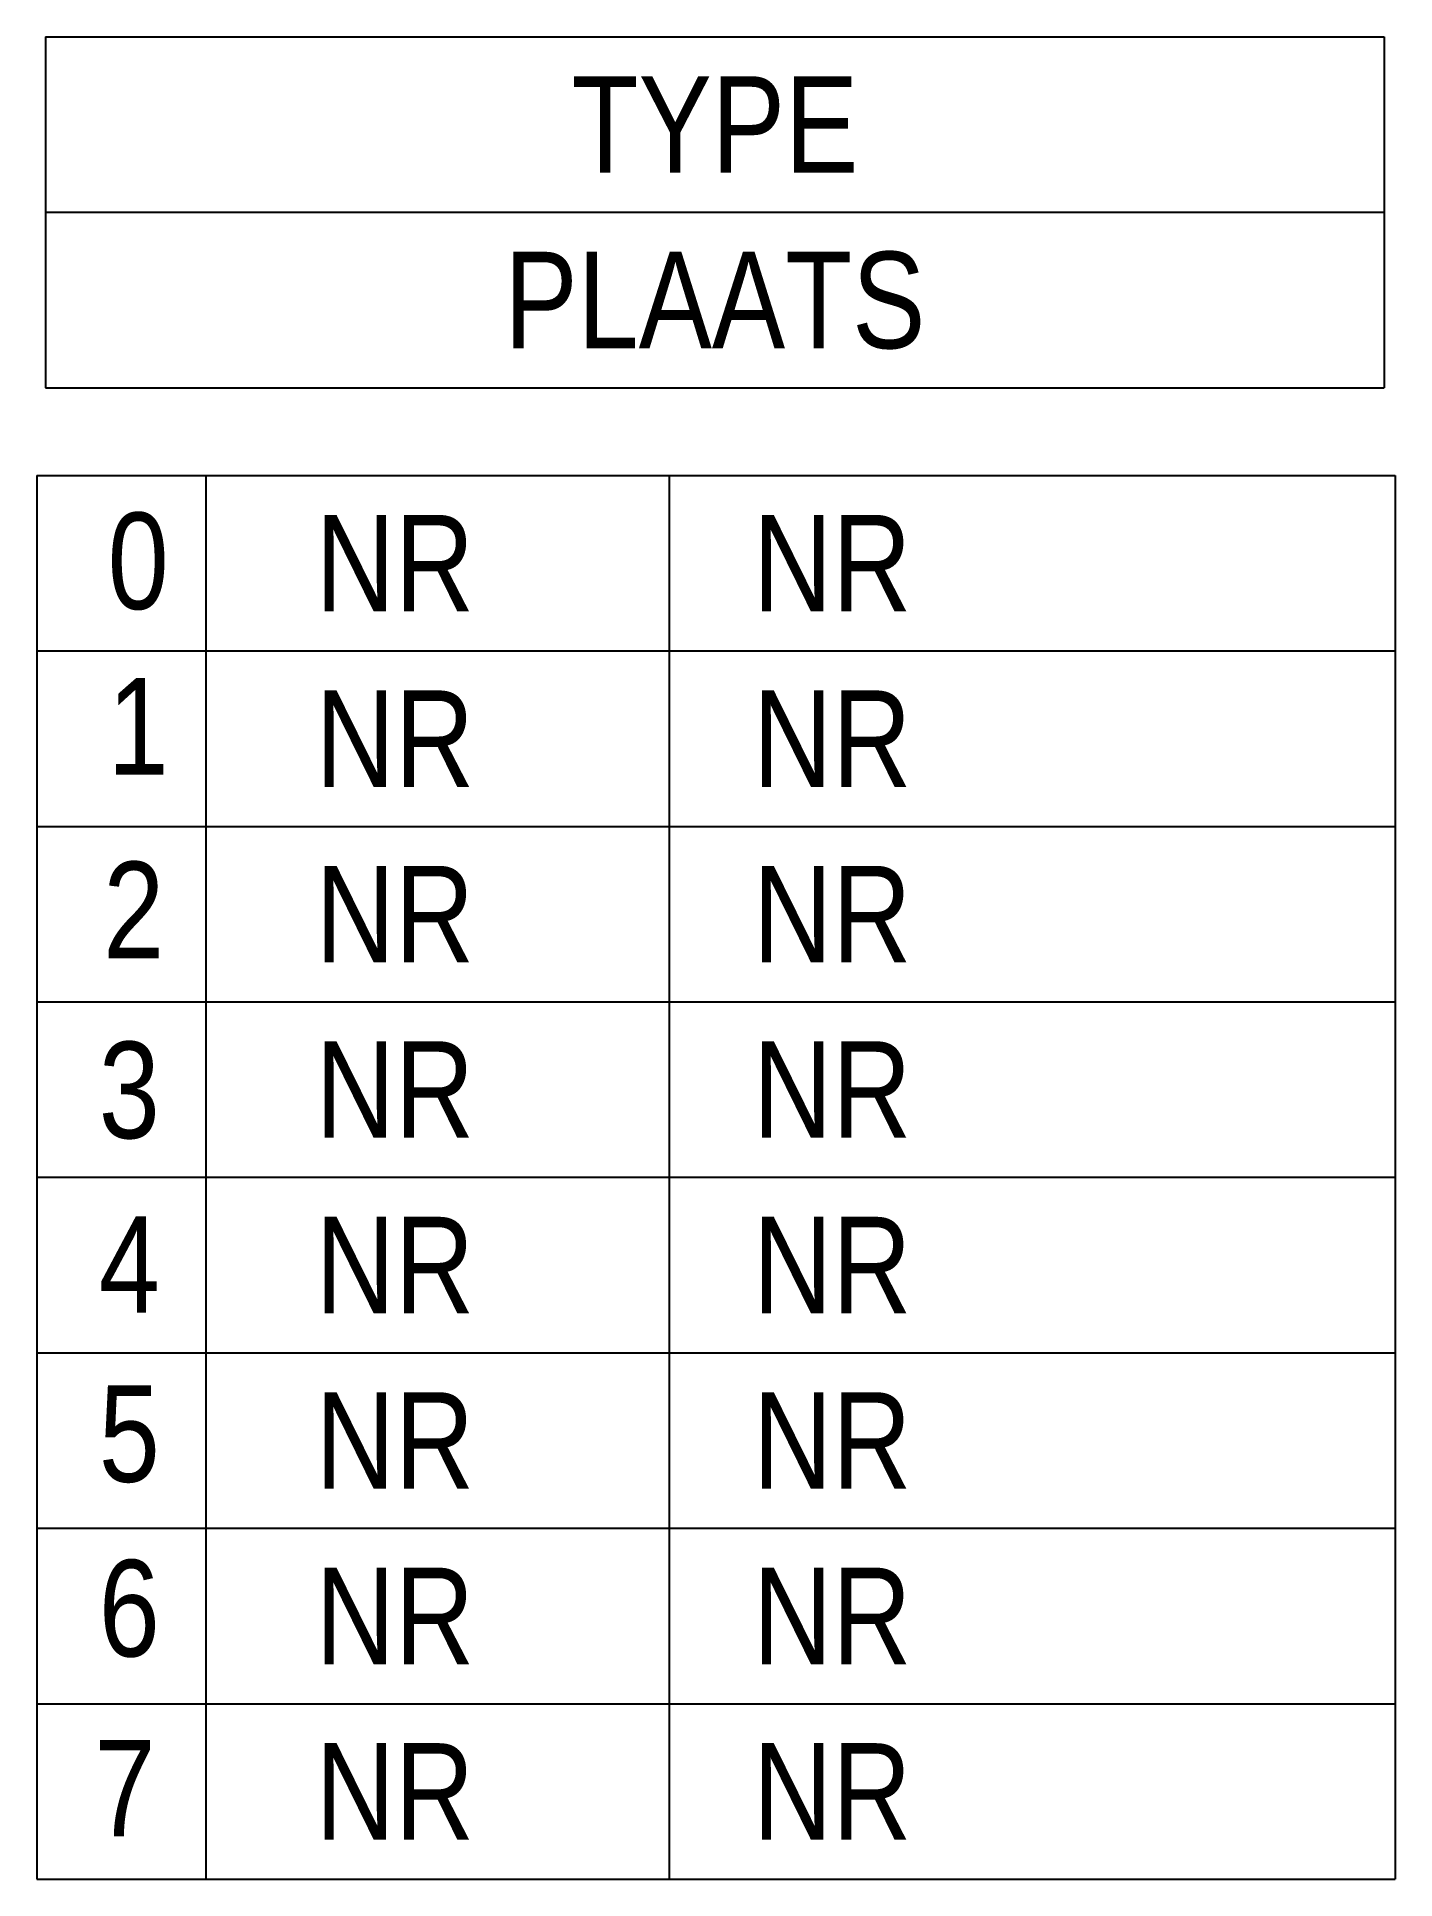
# Model space of a CAD drawing. Extents: x 278 to 314, y 80 to 219.
# Drawn here: x 279.8 to 310.75, y 79.95 to 121.95 of the extents above.
import ezdxf
from ezdxf.enums import TextEntityAlignment as Align

# ---------------------------------------------------------------- set-up
doc = ezdxf.new("R2010")
doc.units = 0
doc.header["$MEASUREMENT"] = 0
doc.layers.add('1', color=8, linetype='CONTINUOUS')
doc.layers.add('3', color=30, linetype='CONTINUOUS')

msp = doc.modelspace()

# ---------------------------------------------------------------- linework, layer by layer
at = {"layer": '1'}
for p, q in [((280, 117.951), (310.5, 117.951)), ((280, 117.951), (310.5, 117.951)), ((279.801, 111.951), (279.801, 79.951)), ((279.801, 111.951), (310.749, 111.951)), ((283.653, 111.951), (283.653, 79.951)), ((283.955, 111.951), (310.749, 111.951)), ((294.205, 111.951), (294.205, 79.951)), ((310.749, 111.951), (310.749, 79.951)), ((279.801, 107.951), (310.749, 107.951)), ((279.801, 103.951), (310.749, 103.951)), ((279.801, 99.951), (310.749, 99.951)), ((279.801, 95.951), (310.749, 95.951)), ((279.801, 91.951), (310.749, 91.951)), ((279.801, 87.951), (310.749, 87.951)), ((279.801, 83.951), (310.749, 83.951)), ((279.801, 79.951), (310.749, 79.951))]:
    msp.add_line(p, q, dxfattribs=at)
at = {"layer": '3'}
for p, q in [((280, 121.951), (310.5, 121.951)), ((280, 121.951), (280, 113.951)), ((310.5, 121.951), (310.5, 113.951)), ((280, 113.951), (310.5, 113.951))]:
    msp.add_line(p, q, dxfattribs=at)

# ---------------------------------------------------------------- texts
at = {"layer": '1', "width": 0.85}
for s, p in [('0', (281.415, 108.904)), ('1', (281.415, 105.133)), ('2', (281.313, 100.945)), ('3', (281.212, 96.842)), ('4', (281.212, 92.863)), ('5', (281.212, 89.008)), ('6', (281.212, 85.028)), ('7', (281.11, 80.925))]:
    msp.add_text(s, height=2.2, dxfattribs=at).set_placement(p)
for tag, p in [('TYPE', (295.25, 118.851)), ('PLAATS', (295.25, 114.851))]:
    msp.add_attdef(tag, text='', height=2.2, dxfattribs=at).set_placement(p, align=Align.CENTER)
for p in [(289.765, 108.851), (289.765, 104.851), (289.765, 100.851), (289.765, 96.851), (289.765, 92.851), (289.765, 88.851), (289.765, 84.851), (289.765, 80.851)]:
    msp.add_attdef('NR', text='', height=2.2, dxfattribs=at).set_placement(p, align=Align.RIGHT)
for p in [(296.116, 108.851), (296.116, 104.851), (296.116, 100.851), (296.116, 96.851), (296.116, 92.851), (296.116, 88.851), (296.116, 84.851), (296.116, 80.851)]:
    msp.add_attdef('NR', p, '', height=2.2, dxfattribs=at)

doc.saveas('drawing.dxf')
